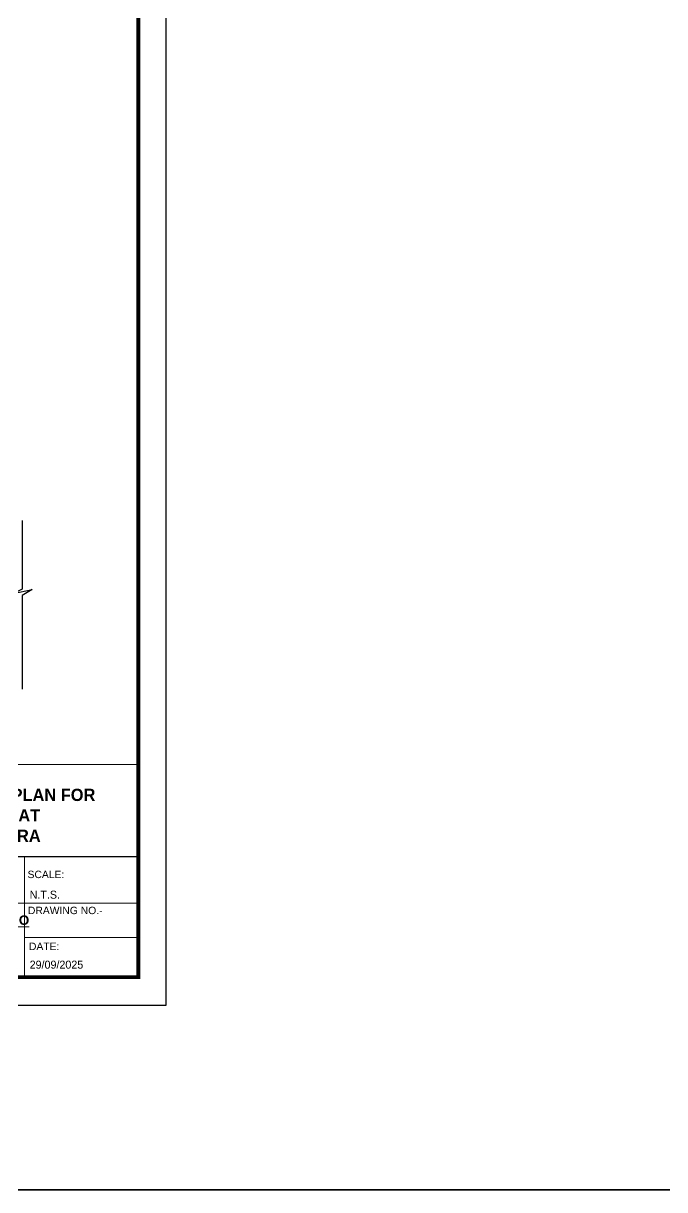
# Model space of a CAD drawing. Header units: millimetres. Extents: x -6808 to 215771, y -89660 to -16303.
# Drawn here: x 101258 to 101627, y -52187 to -51515 of the extents above; entities that cross this region are included whole.
import ezdxf

# ---------------------------------------------------------------- set-up
doc = ezdxf.new("R2010")
doc.units = ezdxf.units.MM
doc.layers.get('0').update_dxf_attribs({"color": 8})
doc.layers.add('FORMAT', color=7, linetype='Continuous')
doc.layers.add('FORMAT LAAYER', color=250, linetype='Continuous', lineweight=13)
doc.layers.add('wall', color=7, linetype='Continuous', lineweight=35)
doc.styles.add('cdim', font='arial.ttf')
doc.styles.add('HYPERMARTBORA0$0$SANSSERIFBOLD', font='sasb____.pfb', dxfattribs={"height": 0.2})
doc.styles.add('SAJ', font='eurr____.ttf')
doc.styles.add('working', font='swissl.ttf')

msp = doc.modelspace()

# ---------------------------------------------------------------- linework, layer by layer
msp.add_lwpolyline([(101257.59, -51801.347), (101257.59, -51840.905), (101252.416, -51843.301), (101263.452, -51841.115), (101257.621, -51844.571), (101257.621, -51898.488)])
at = {"layer": 'FORMAT', "ltscale": 2}
msp.add_line((100954.952, -51994.679), (101324.51, -51994.679), dxfattribs=at)
at = {"layer": 'FORMAT', "lineweight": 13, "ltscale": 20}
msp.add_line((101259.016, -52041.286), (101324.51, -52041.286), dxfattribs=at)
at = {"layer": 'FORMAT', "color": 0}
msp.add_lwpolyline([(100576.75, -50995.634), (100576.75, -52080.284), (101340.587, -52080.284), (101340.587, -50995.634)], close=True, dxfattribs=at)
msp.add_lwpolyline([(100576.75, -50995.634), (100576.75, -52080.284), (101340.587, -52080.284), (101340.587, -50995.634)], close=True, dxfattribs=at)
at = {"layer": 'FORMAT', "color": 0, "const_width": 2.24}
msp.add_lwpolyline([(100592.827, -51011.711), (100592.827, -52064.207), (101324.51, -52064.207), (101324.51, -51011.711)], close=True, dxfattribs=at)
msp.add_lwpolyline([(100592.827, -51011.711), (100592.827, -52064.207), (101324.51, -52064.207), (101324.51, -51011.711)], close=True, dxfattribs=at)
at = {"layer": 'FORMAT', "ltscale": 2, "const_width": 0.559}
msp.add_lwpolyline([(100696.72, -51941.716), (100696.72, -52064.207), (100592.827, -52064.207), (100592.827, -51941.716), (101324.51, -51941.716)], dxfattribs=at)
at = {"layer": 'FORMAT', "color": 0, "lineweight": 13}
for points in [[(101259.016, -52064.207), (101259.016, -51994.679)], [(101140.769, -52021.62), (101324.51, -52021.62)]]:
    msp.add_lwpolyline(points, dxfattribs=at)
at = {"layer": 'wall'}
msp.add_lwpolyline([(93918.243, -50754.305), (102727.982, -50754.305), (102727.982, -52186.548), (93918.243, -52186.548)], close=True, dxfattribs=at)

# ---------------------------------------------------------------- texts
at = {"layer": 'FORMAT', "lineweight": 13, "style": 'working'}
for s, height, p in [('SCALE:', 4.2576, (101260.75, -52007.187)), ('DRAWING NO.-', 4.25764, (101260.976, -52027.924)), ('DATE:', 4.2576, (101261.575, -52048.607))]:
    msp.add_text(s, height=height, dxfattribs=at).set_placement(p)
at = {"layer": 'FORMAT', "insert": (101226.86, -51971.836), "char_height": 7.06187, "width": 177.40877, "attachment_point": 5, "style": 'cdim'}
msp.add_mtext('\\A1;{\\fDilleniaUPC|b1|i0|c0|p18;PROPOSED LAYOUT PLAN FOR \\PMr. NARESH JI AT \\P PP NAGAR,AGRA}', dxfattribs=at)
at = {"layer": 'FORMAT', "ltscale": 2, "char_height": 4.60846, "width": 119.67589, "attachment_point": 1, "style": 'SAJ'}
for s, insert in [('\\A1;{\\fShonar Bangla|b0|i0|c0|p34;N.T.S.}', (101261.962, -52014.441)), ('\\A1;{\\fShonar Bangla|b0|i0|c0|p34;29/09/2025}', (101261.962, -52054.707))]:
    msp.add_mtext(s, dxfattribs=dict(at, insert=insert))
at = {"layer": 'FORMAT LAAYER', "color": 0, "lineweight": 13, "style": 'HYPERMARTBORA0$0$SANSSERIFBOLD'}
msp.add_text('%%UD DESIGN ARCHITECTS STUDIO', height=5.4966, dxfattribs=at).set_placement((101141.846, -52034.131))

doc.saveas('drawing.dxf')
